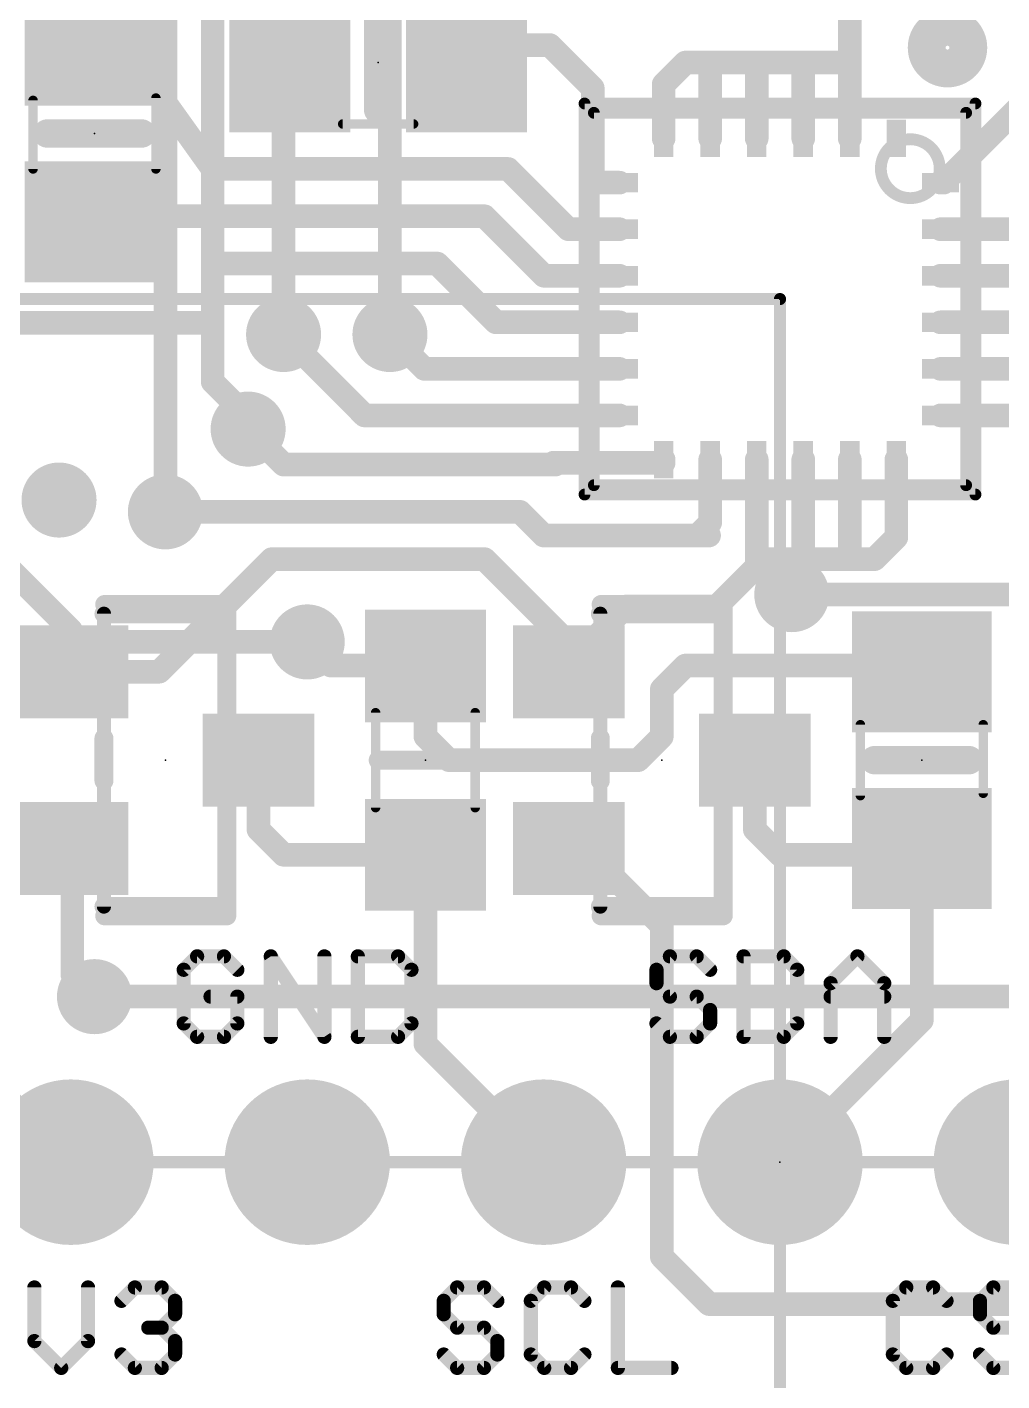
# Model space of a CAD drawing. Extents: x -10.2 to 45.7, y -9.3 to 34.1.
# Drawn here: x 8.42 to 18.89, y 0.19 to 14.73 of the extents above; entities that cross this region are included whole.
import ezdxf

# ---------------------------------------------------------------- set-up
doc = ezdxf.new("R2010")
doc.units = 0
for name, color, linetype in [('1', 12, 'CONTINUOUS'), ('16', 132, 'CONTINUOUS'), ('17', 110, 'CONTINUOUS'), ('18', 110, 'CONTINUOUS'), ('21', 40, 'CONTINUOUS'), ('23', 53, 'CONTINUOUS'), ('47', 253, 'CONTINUOUS'), ('51', 253, 'CONTINUOUS')]:
    doc.layers.add(name, color=color, linetype=linetype)

# ---------------------------------------------------------------- blocks, each defined once
blk = doc.blocks.new('RECT')
blk.add_solid([(-0.5, -0.5), (0.5, -0.5), (-0.5, 0.5), (0.5, 0.5)])
blk = doc.blocks.new('ROUNDP')
at = {"const_width": 0.5}
blk.add_lwpolyline([(0, -0.25, 1), (0, 0.25, 1), (0, -0.25)], format="xyb", dxfattribs=at)
blk = doc.blocks.new('ROUNDV')
at = {"const_width": 0.5}
blk.add_lwpolyline([(0, -0.25, 1), (0, 0.25, 1), (0, -0.25)], format="xyb", dxfattribs=at)

msp = doc.modelspace()

# ---------------------------------------------------------------- linework, layer by layer
at = {"layer": '1', "const_width": 0.254}
for points in [[(17.26, 14.351), (17.26, 16.498)], [(9.586, 14.097), (9.144, 14.539)], [(13.33, 14.539), (13.142, 14.351)], [(13.142, 14.351), (13.142, 14.534)], [(14.036, 14.539), (13.33, 14.539)], [(14.498, 14.077), (14.036, 14.539)], [(18.268, 13.061), (19.665, 14.458)], [(15.26, 14.117), (15.494, 14.351)], [(15.494, 14.351), (15.748, 14.351)], [(15.748, 14.351), (16.256, 14.351)], [(15.76, 14.339), (15.748, 14.351)], [(15.76, 13.536), (15.76, 14.339)], [(16.256, 14.351), (16.764, 14.351)], [(16.26, 14.347), (16.256, 14.351)], [(16.26, 13.536), (16.26, 14.347)], [(16.76, 14.347), (16.764, 14.351)], [(16.76, 13.536), (16.76, 14.347)], [(16.764, 14.351), (17.26, 14.351)], [(17.26, 13.536), (17.26, 14.351)], [(9.779, 14.097), (9.586, 14.097)], [(10.414, 13.208), (9.779, 14.097)], [(14.498, 13.061), (14.498, 14.077)], [(15.26, 13.536), (15.26, 14.117)], [(13.589, 13.208), (10.414, 13.208)], [(14.236, 12.561), (13.589, 13.208)], [(9.525, 12.827), (9.271, 13.081)], [(14.785, 13.061), (14.498, 13.061)], [(18.235, 13.061), (18.268, 13.061)], [(9.337, 12.639), (9.525, 12.827)], [(9.652, 12.7), (9.525, 12.827)], [(13.335, 12.7), (9.652, 12.7)], [(13.974, 12.061), (13.335, 12.7)], [(9.144, 12.639), (9.337, 12.639)], [(14.785, 12.561), (14.236, 12.561)], [(18.235, 12.561), (19.038, 12.561)], [(12.827, 12.192), (10.414, 12.192)], [(10.414, 12.192), (10.414, 11.557)], [(13.458, 11.561), (12.827, 12.192)], [(14.785, 12.061), (13.974, 12.061)], [(18.235, 12.061), (19.808, 12.061)], [(10.414, 11.557), (7.874, 11.557)], [(14.785, 11.561), (13.458, 11.561)], [(18.235, 11.561), (21.459, 11.561)], [(12.045, 10.561), (11.176, 11.43)], [(12.688, 11.061), (12.319, 11.43)], [(14.785, 11.061), (12.688, 11.061)], [(18.235, 11.061), (22.848, 11.061)], [(14.785, 10.561), (12.045, 10.561)], [(18.235, 10.561), (19.284, 10.561)], [(11.176, 10.033), (10.795, 10.414)], [(15.26, 10.053), (14.077, 10.053)], [(14.077, 10.053), (14.097, 10.033)], [(15.26, 10.086), (15.26, 10.053)], [(15.76, 10.086), (15.76, 9.41)], [(16.26, 10.086), (16.26, 8.939)], [(16.76, 10.086), (16.76, 8.636)], [(17.26, 10.086), (17.26, 9.029)], [(17.76, 10.086), (17.76, 9.251)], [(8.89, 8.255), (7.1421, 10.0029)], [(14.097, 10.033), (11.176, 10.033)], [(13.716, 9.525), (9.906, 9.525)], [(13.97, 9.271), (13.716, 9.525)], [(15.76, 9.41), (15.621, 9.271)], [(15.621, 9.271), (13.97, 9.271)], [(15.748, 9.271), (15.621, 9.271)], [(17.76, 9.251), (17.526, 9.017)], [(9.84, 7.808), (11.049, 9.017)], [(11.049, 9.017), (13.335, 9.017)], [(13.335, 9.017), (14.24, 8.112)], [(16.26, 8.939), (15.83, 8.509)], [(16.26, 8.939), (16.338, 9.017)], [(16.26, 8.939), (16.563, 8.636)], [(16.338, 9.017), (17.272, 9.017)], [(17.26, 9.029), (17.272, 9.017)], [(17.526, 9.017), (17.272, 9.017)], [(16.563, 8.636), (16.637, 8.636)], [(16.76, 8.636), (16.637, 8.636)], [(14.859, 8.509), (14.24, 7.89)], [(15.83, 8.509), (14.859, 8.509)], [(8.89, 8.255), (8.89, 7.824)], [(11.684, 7.874), (11.43, 8.128)], [(14.24, 8.112), (14.24, 7.808)], [(12.7, 7.874), (11.684, 7.874)], [(12.7, 7.874), (12.7, 7.112)], [(14.24, 7.89), (14.24, 7.808)], [(14.306, 7.874), (14.24, 7.808)], [(15.24, 7.62), (15.494, 7.874)], [(15.494, 7.874), (17.968, 7.874)], [(17.968, 7.874), (18.034, 7.808)], [(8.316, 7.808), (7.874, 7.366)], [(8.906, 7.808), (8.316, 7.808)], [(8.89, 7.824), (8.906, 7.808)], [(8.906, 7.808), (9.84, 7.808)], [(14.224, 7.824), (14.24, 7.808)], [(15.24, 7.112), (15.24, 7.62)], [(12.7, 7.112), (12.954, 6.858)], [(14.986, 6.858), (15.24, 7.112)], [(10.906, 6.858), (10.906, 6.112)], [(12.954, 6.858), (14.986, 6.858)], [(16.24, 6.858), (16.24, 6.112)], [(10.906, 6.112), (11.176, 5.842)], [(16.24, 6.112), (16.51, 5.842)], [(8.906, 5.908), (8.906, 4.556)], [(11.176, 5.842), (12.7, 5.842)], [(12.7, 5.842), (12.7, 3.81)], [(14.24, 5.908), (14.412, 5.908)], [(14.412, 5.908), (15.24, 5.08)], [(16.51, 5.842), (17.968, 5.842)], [(17.968, 5.842), (18.034, 5.908)], [(18.034, 5.908), (18.034, 4.064)], [(15.24, 5.08), (15.24, 1.524)], [(8.906, 4.556), (9.144, 4.318)], [(18.034, 4.064), (16.51, 2.54)], [(12.7, 3.81), (13.97, 2.54)], [(7.874, 3.556), (8.89, 2.54)], [(15.24, 1.524), (15.748, 1.016)], [(15.748, 1.016), (24.892, 1.016)]]:
    msp.add_lwpolyline(points, dxfattribs=at)
at = {"layer": '1', "const_width": 0.127}
for points in [[(9.1889, 14.5839, 1), (9.0991, 14.4941)], [(13.2055, 14.534, 1), (13.0785, 14.534)], [(13.33, 14.6025, 1), (13.33, 14.4755)], [(13.3749, 14.4941, 1), (13.2851, 14.5839)], [(14.0809, 14.5839, 1), (13.9911, 14.4941)], [(14.036, 14.4755, 1), (14.036, 14.6025)], [(13.0971, 14.3959, 1), (13.1869, 14.3061)], [(13.0785, 14.351, 1), (13.2055, 14.351)], [(15.494, 14.4145, 1), (15.494, 14.2875)], [(15.5389, 14.3061, 1), (15.4491, 14.3959)], [(15.748, 14.4145, 1), (15.748, 14.2875)], [(15.7929, 14.3959, 1), (15.7031, 14.3061)], [(15.8235, 14.339, 1), (15.6965, 14.339)], [(15.7151, 14.2941, 1), (15.8049, 14.3839)], [(15.748, 14.2875, 1), (15.748, 14.4145)], [(16.256, 14.4145, 1), (16.256, 14.2875)], [(16.3009, 14.3959, 1), (16.2111, 14.3061)], [(16.3235, 14.347, 1), (16.1965, 14.347)], [(16.2151, 14.3021, 1), (16.3049, 14.3919)], [(16.256, 14.2875, 1), (16.256, 14.4145)], [(16.8235, 14.347, 1), (16.6965, 14.347)], [(16.7151, 14.3919, 1), (16.8049, 14.3021)], [(16.764, 14.4145, 1), (16.764, 14.2875)], [(16.8089, 14.3061, 1), (16.7191, 14.3959)], [(16.764, 14.2875, 1), (16.764, 14.4145)], [(17.3235, 14.351, 1), (17.1965, 14.351)], [(17.1965, 14.351, 1), (17.3235, 14.351)], [(17.26, 14.2875, 1), (17.26, 14.4145)], [(9.586, 14.1605, 1), (9.586, 14.0335)], [(9.5411, 14.0521, 1), (9.6309, 14.1419)], [(9.8307, 14.1339, 1), (9.7273, 14.0601)], [(9.779, 14.0335, 1), (9.779, 14.1605)], [(14.5615, 14.077, 1), (14.4345, 14.077)], [(14.4531, 14.0321, 1), (14.5429, 14.1219)], [(15.3235, 14.117, 1), (15.1965, 14.117)], [(15.2151, 14.1619, 1), (15.3049, 14.0721)], [(15.1965, 13.536, 1), (15.3235, 13.536)], [(15.6965, 13.536, 1), (15.8235, 13.536)], [(16.1965, 13.536, 1), (16.3235, 13.536)], [(16.6965, 13.536, 1), (16.8235, 13.536)], [(17.1965, 13.536, 1), (17.3235, 13.536)], [(10.414, 13.2715, 1), (10.414, 13.1445)], [(10.3623, 13.1711, 1), (10.4657, 13.2449)], [(13.6339, 13.2529, 1), (13.5441, 13.1631)], [(13.589, 13.1445, 1), (13.589, 13.2715)], [(9.3159, 13.1259, 1), (9.2261, 13.0361)], [(14.498, 13.1245, 1), (14.498, 12.9975)], [(14.4345, 13.061, 1), (14.5615, 13.061)], [(14.785, 12.9975, 1), (14.785, 13.1245)], [(18.235, 13.1245, 1), (18.235, 12.9975)], [(18.2231, 13.1059, 1), (18.3129, 13.0161)], [(18.268, 12.9975, 1), (18.268, 13.1245)], [(9.5699, 12.8719, 1), (9.4801, 12.7821)], [(9.5699, 12.7821, 1), (9.4801, 12.8719)], [(9.4801, 12.7821, 1), (9.5699, 12.8719)], [(9.652, 12.7635, 1), (9.652, 12.6365)], [(9.6071, 12.6551, 1), (9.6969, 12.7449)], [(13.3799, 12.7449, 1), (13.2901, 12.6551)], [(13.335, 12.6365, 1), (13.335, 12.7635)], [(9.144, 12.7025, 1), (9.144, 12.5755)], [(9.2921, 12.6839, 1), (9.3819, 12.5941)], [(9.337, 12.5755, 1), (9.337, 12.7025)], [(14.236, 12.6245, 1), (14.236, 12.4975)], [(14.1911, 12.5161, 1), (14.2809, 12.6059)], [(14.785, 12.4975, 1), (14.785, 12.6245)], [(18.235, 12.6245, 1), (18.235, 12.4975)], [(10.414, 12.2555, 1), (10.414, 12.1285)], [(10.4775, 12.192, 1), (10.3505, 12.192)], [(12.8719, 12.2369, 1), (12.7821, 12.1471)], [(12.827, 12.1285, 1), (12.827, 12.2555)], [(13.974, 12.1245, 1), (13.974, 11.9975)], [(13.9291, 12.0161, 1), (14.0189, 12.1059)], [(14.785, 11.9975, 1), (14.785, 12.1245)], [(18.235, 12.1245, 1), (18.235, 11.9975)], [(10.414, 11.4935, 1), (10.414, 11.6205)], [(13.458, 11.6245, 1), (13.458, 11.4975)], [(13.4131, 11.5161, 1), (13.5029, 11.6059)], [(14.785, 11.4975, 1), (14.785, 11.6245)], [(18.235, 11.6245, 1), (18.235, 11.4975)], [(10.3505, 11.557, 1), (10.4775, 11.557)], [(11.2209, 11.4749, 1), (11.1311, 11.3851)], [(12.3639, 11.4749, 1), (12.2741, 11.3851)], [(12.688, 11.1245, 1), (12.688, 10.9975)], [(12.6431, 11.0161, 1), (12.7329, 11.1059)], [(14.785, 10.9975, 1), (14.785, 11.1245)], [(18.235, 11.1245, 1), (18.235, 10.9975)], [(12.045, 10.6245, 1), (12.045, 10.4975)], [(12.0001, 10.5161, 1), (12.0899, 10.6059)], [(14.785, 10.4975, 1), (14.785, 10.6245)], [(18.235, 10.6245, 1), (18.235, 10.4975)], [(10.8399, 10.4589, 1), (10.7501, 10.3691)], [(14.077, 10.1165, 1), (14.077, 9.9895)], [(14.1219, 10.0979, 1), (14.0321, 10.0081)], [(15.3235, 10.086, 1), (15.1965, 10.086)], [(15.26, 9.9895, 1), (15.26, 10.1165)], [(15.8235, 10.086, 1), (15.6965, 10.086)], [(16.3235, 10.086, 1), (16.1965, 10.086)], [(16.8235, 10.086, 1), (16.6965, 10.086)], [(17.3235, 10.086, 1), (17.1965, 10.086)], [(17.8235, 10.086, 1), (17.6965, 10.086)], [(11.176, 10.0965, 1), (11.176, 9.9695)], [(11.1311, 9.9881, 1), (11.2209, 10.0779)], [(14.0521, 9.9881, 1), (14.1419, 10.0779)], [(14.097, 9.9695, 1), (14.097, 10.0965)], [(15.1965, 10.053, 1), (15.3235, 10.053)], [(9.906, 9.5885, 1), (9.906, 9.4615)], [(13.7609, 9.5699, 1), (13.6711, 9.4801)], [(13.716, 9.4615, 1), (13.716, 9.5885)], [(15.6965, 9.41, 1), (15.8235, 9.41)], [(15.8049, 9.3651, 1), (15.7151, 9.4549)], [(13.97, 9.3345, 1), (13.97, 9.2075)], [(13.9251, 9.2261, 1), (14.0149, 9.3159)], [(15.621, 9.3345, 1), (15.621, 9.2075)], [(15.5761, 9.3159, 1), (15.6659, 9.2261)], [(15.621, 9.2075, 1), (15.621, 9.3345)], [(15.748, 9.2075, 1), (15.748, 9.3345)], [(17.6965, 9.251, 1), (17.8235, 9.251)], [(17.8049, 9.2061, 1), (17.7151, 9.2959)], [(11.049, 9.0805, 1), (11.049, 8.9535)], [(11.0939, 8.9721, 1), (11.0041, 9.0619)], [(13.3799, 9.0619, 1), (13.2901, 8.9721)], [(13.335, 8.9535, 1), (13.335, 9.0805)], [(16.3049, 8.9839, 1), (16.2151, 8.8941)], [(16.2151, 8.9839, 1), (16.3049, 8.8941)], [(16.3049, 8.8941, 1), (16.2151, 8.9839)], [(16.338, 9.0805, 1), (16.338, 8.9535)], [(16.3829, 8.9721, 1), (16.2931, 9.0619)], [(17.3049, 9.0739, 1), (17.2151, 8.9841)], [(17.1965, 9.029, 1), (17.3235, 9.029)], [(17.272, 9.0805, 1), (17.272, 8.9535)], [(17.2271, 8.9721, 1), (17.3169, 9.0619)], [(17.272, 8.9535, 1), (17.272, 9.0805)], [(17.4811, 9.0619, 1), (17.5709, 8.9721)], [(17.526, 8.9535, 1), (17.526, 9.0805)], [(16.1965, 8.939, 1), (16.3235, 8.939)], [(16.563, 8.6995, 1), (16.563, 8.5725)], [(16.5181, 8.5911, 1), (16.6079, 8.6809)], [(16.637, 8.6995, 1), (16.637, 8.5725)], [(16.637, 8.5725, 1), (16.637, 8.6995)], [(16.76, 8.5725, 1), (16.76, 8.6995)], [(14.859, 8.5725, 1), (14.859, 8.4455)], [(14.9039, 8.4641, 1), (14.8141, 8.5539)], [(15.7851, 8.5539, 1), (15.8749, 8.4641)], [(15.83, 8.4455, 1), (15.83, 8.5725)], [(16.6965, 8.636, 1), (16.8235, 8.636)], [(8.9535, 8.255, 1), (8.8265, 8.255)], [(8.8451, 8.2101, 1), (8.9349, 8.2999)], [(11.4749, 8.1729, 1), (11.3851, 8.0831)], [(14.3035, 8.112, 1), (14.1765, 8.112)], [(14.1951, 8.0671, 1), (14.2849, 8.1569)], [(11.684, 7.9375, 1), (11.684, 7.8105)], [(12.7635, 7.874, 1), (12.6365, 7.874)], [(12.7, 7.8105, 1), (12.7, 7.9375)], [(14.3035, 7.89, 1), (14.1765, 7.89)], [(14.1951, 7.9349, 1), (14.2849, 7.8451)], [(14.3509, 7.8291, 1), (14.2611, 7.9189)], [(15.494, 7.9375, 1), (15.494, 7.8105)], [(15.5389, 7.8291, 1), (15.4491, 7.9189)], [(18.0129, 7.9189, 1), (17.9231, 7.8291)], [(17.968, 7.8105, 1), (17.968, 7.9375)], [(8.3609, 7.7631, 1), (8.2711, 7.8529)], [(8.9349, 7.8689, 1), (8.8451, 7.7791)], [(8.8265, 7.824, 1), (8.9535, 7.824)], [(8.906, 7.8715, 1), (8.906, 7.7445)], [(8.8611, 7.7631, 1), (8.9509, 7.8529)], [(8.906, 7.7445, 1), (8.906, 7.8715)], [(9.7951, 7.8529, 1), (9.8849, 7.7631)], [(9.84, 7.7445, 1), (9.84, 7.8715)], [(11.6391, 7.8291, 1), (11.7289, 7.9189)], [(14.2689, 7.8689, 1), (14.1791, 7.7791)], [(14.1951, 7.8529, 1), (14.2849, 7.7631)], [(14.1765, 7.808, 1), (14.3035, 7.808)], [(14.1765, 7.808, 1), (14.3035, 7.808)], [(14.1951, 7.7631, 1), (14.2849, 7.8529)], [(17.9891, 7.7631, 1), (18.0789, 7.8529)], [(15.3035, 7.62, 1), (15.1765, 7.62)], [(15.1951, 7.6649, 1), (15.2849, 7.5751)], [(12.7449, 7.1569, 1), (12.6551, 7.0671)], [(12.6365, 7.112, 1), (12.7635, 7.112)], [(15.1765, 7.112, 1), (15.3035, 7.112)], [(15.2849, 7.0671, 1), (15.1951, 7.1569)], [(10.9695, 6.858, 1), (10.8425, 6.858)], [(12.954, 6.9215, 1), (12.954, 6.7945)], [(14.986, 6.7945, 1), (14.986, 6.9215)], [(16.3035, 6.858, 1), (16.1765, 6.858)], [(12.9091, 6.8131, 1), (12.9989, 6.9029)], [(14.9411, 6.9029, 1), (15.0309, 6.8131)], [(10.9509, 6.1569, 1), (10.8611, 6.0671)], [(10.8425, 6.112, 1), (10.9695, 6.112)], [(16.2849, 6.1569, 1), (16.1951, 6.0671)], [(16.1765, 6.112, 1), (16.3035, 6.112)], [(8.9695, 5.908, 1), (8.8425, 5.908)], [(11.176, 5.9055, 1), (11.176, 5.7785)], [(12.7635, 5.842, 1), (12.6365, 5.842)], [(12.7, 5.7785, 1), (12.7, 5.9055)], [(14.24, 5.9715, 1), (14.24, 5.8445)], [(14.4569, 5.9529, 1), (14.3671, 5.8631)], [(14.412, 5.8445, 1), (14.412, 5.9715)], [(16.51, 5.9055, 1), (16.51, 5.7785)], [(17.968, 5.7785, 1), (17.968, 5.9055)], [(18.0975, 5.908, 1), (17.9705, 5.908)], [(18.0789, 5.8631, 1), (17.9891, 5.9529)], [(11.1311, 5.7971, 1), (11.2209, 5.8869)], [(16.4651, 5.7971, 1), (16.5549, 5.8869)], [(17.9231, 5.8869, 1), (18.0129, 5.7971)], [(15.3035, 5.08, 1), (15.1765, 5.08)], [(15.1951, 5.0351, 1), (15.2849, 5.1249)], [(8.9509, 4.6009, 1), (8.8611, 4.5111)], [(8.8425, 4.556, 1), (8.9695, 4.556)], [(9.0991, 4.2731, 1), (9.1889, 4.3629)], [(17.9705, 4.064, 1), (18.0975, 4.064)], [(18.0789, 4.0191, 1), (17.9891, 4.1089)], [(12.7449, 3.8549, 1), (12.6551, 3.7651)], [(12.6365, 3.81, 1), (12.7635, 3.81)], [(8.8451, 2.4951, 1), (8.9349, 2.5849)], [(13.9251, 2.4951, 1), (14.0149, 2.5849)], [(16.4651, 2.5849, 1), (16.5549, 2.4951)], [(15.2849, 1.5689, 1), (15.1951, 1.4791)], [(15.1765, 1.524, 1), (15.3035, 1.524)], [(15.748, 1.0795, 1), (15.748, 0.9525)], [(15.7031, 0.9711, 1), (15.7929, 1.0609)]]:
    msp.add_lwpolyline(points, format="xyb", dxfattribs=at)
at = {"layer": '16', "const_width": 0.254}
for points in [[(9.906, 9.525), (9.906, 16.002)], [(10.414, 10.922), (10.414, 15.494)], [(11.176, 11.43), (11.176, 15.494)], [(12.319, 15.367), (12.319, 11.43)], [(10.922, 10.414), (10.414, 10.922)], [(10.795, 10.414), (10.922, 10.414)], [(20.066, 8.636), (16.637, 8.636)], [(11.43, 8.128), (4.572, 8.128)], [(9.144, 4.318), (19.05, 4.318)]]:
    msp.add_lwpolyline(points, dxfattribs=at)
at = {"layer": '16', "const_width": 0.127}
for points in [[(11.1125, 11.43, 1), (11.2395, 11.43)], [(12.2555, 11.43, 1), (12.3825, 11.43)], [(10.4589, 10.9669, 1), (10.3691, 10.8771)], [(10.3505, 10.922, 1), (10.4775, 10.922)], [(10.795, 10.4775, 1), (10.795, 10.3505)], [(10.8771, 10.3691, 1), (10.9669, 10.4589)], [(10.922, 10.3505, 1), (10.922, 10.4775)], [(9.8425, 9.525, 1), (9.9695, 9.525)], [(16.637, 8.6995, 1), (16.637, 8.5725)], [(11.43, 8.0645, 1), (11.43, 8.1915)], [(9.144, 4.3815, 1), (9.144, 4.2545)]]:
    msp.add_lwpolyline(points, format="xyb", dxfattribs=at)
at = {"layer": '21'}
for points, const_width in [([(12.192, 13.843), (12.192, 14.859)], 0.3048), ([(14.41, 9.711), (14.41, 13.911)], 0.127), ([(14.41, 13.911), (18.61, 13.911)], 0.127), ([(18.61, 13.911), (18.61, 9.711)], 0.127), ([(9.652, 13.589), (8.636, 13.589)], 0.3048), ([(18.61, 9.711), (14.41, 9.711)], 0.127), ([(9.2536, 8.5304), (10.5664, 8.5304)], 0.2032), ([(10.5664, 8.5304), (10.5664, 7.5716)], 0.2032), ([(14.5876, 8.5304), (15.9004, 8.5304)], 0.2032), ([(15.9004, 8.5304), (15.9004, 7.5716)], 0.2032), ([(9.2456, 6.6356), (9.2456, 7.0944)], 0.2032), ([(14.5796, 6.6356), (14.5796, 7.0944)], 0.2032), ([(17.526, 6.858), (18.542, 6.858)], 0.3048), ([(12.192, 6.858), (13.208, 6.858)], 0.2032), ([(10.5664, 6.1444), (10.5664, 5.1856)], 0.2032), ([(15.9004, 6.1444), (15.9004, 5.1856)], 0.2032), ([(10.5664, 5.1856), (9.2536, 5.1856)], 0.2032), ([(15.9004, 5.1856), (14.5876, 5.1856)], 0.2032), ([(10.247, 4.7505), (10.1029, 4.6065)], 0.1524), ([(10.5351, 4.7505), (10.247, 4.7505)], 0.1524), ([(10.6791, 4.6065), (10.5351, 4.7505)], 0.1524), ([(11.0384, 3.8862), (11.0384, 4.7505)], 0.1524), ([(11.0384, 4.7505), (11.6147, 3.8862)], 0.1524), ([(11.6147, 3.8862), (11.6147, 4.7505)], 0.1524), ([(11.974, 4.7505), (11.974, 3.8862)], 0.1524), ([(12.4061, 4.7505), (11.974, 4.7505)], 0.1524), ([(12.5502, 4.6065), (12.4061, 4.7505)], 0.1524), ([(15.327, 4.7505), (15.1829, 4.6065)], 0.1524), ([(15.6151, 4.7505), (15.327, 4.7505)], 0.1524), ([(15.7591, 4.6065), (15.6151, 4.7505)], 0.1524), ([(16.1184, 4.7505), (16.1184, 3.8862)], 0.1524), ([(16.5506, 4.7505), (16.1184, 4.7505)], 0.1524), ([(16.6947, 4.6065), (16.5506, 4.7505)], 0.1524), ([(17.054, 4.4624), (17.3421, 4.7505)], 0.1524), ([(17.3421, 4.7505), (17.6302, 4.4624)], 0.1524), ([(10.1029, 4.6065), (10.1029, 4.0303)], 0.1524), ([(12.5502, 4.0303), (12.5502, 4.6065)], 0.1524), ([(15.1829, 4.6065), (15.1829, 4.4624)], 0.1524), ([(16.6947, 4.0303), (16.6947, 4.6065)], 0.1524), ([(15.1829, 4.4624), (15.327, 4.3184)], 0.1524), ([(17.054, 3.8862), (17.054, 4.4624)], 0.1524), ([(17.6302, 4.4624), (17.6302, 3.8862)], 0.1524), ([(10.6791, 4.3184), (10.391, 4.3184)], 0.1524), ([(10.6791, 4.0303), (10.6791, 4.3184)], 0.1524), ([(15.327, 4.3184), (15.6151, 4.3184)], 0.1524), ([(15.6151, 4.3184), (15.7591, 4.1743)], 0.1524), ([(17.054, 4.3184), (17.6302, 4.3184)], 0.1524), ([(15.7591, 4.1743), (15.7591, 4.0303)], 0.1524), ([(10.1029, 4.0303), (10.247, 3.8862)], 0.1524), ([(10.5351, 3.8862), (10.6791, 4.0303)], 0.1524), ([(12.4061, 3.8862), (12.5502, 4.0303)], 0.1524), ([(15.327, 3.8862), (15.1829, 4.0303)], 0.1524), ([(15.7591, 4.0303), (15.6151, 3.8862)], 0.1524), ([(16.5506, 3.8862), (16.6947, 4.0303)], 0.1524), ([(10.247, 3.8862), (10.5351, 3.8862)], 0.1524), ([(11.974, 3.8862), (12.4061, 3.8862)], 0.1524), ([(15.6151, 3.8862), (15.327, 3.8862)], 0.1524), ([(16.1184, 3.8862), (16.5506, 3.8862)], 0.1524), ([(8.4984, 1.1945), (8.4984, 0.6183)], 0.1524), ([(9.0747, 0.6183), (9.0747, 1.1945)], 0.1524), ([(9.434, 1.0505), (9.578, 1.1945)], 0.1524), ([(9.578, 1.1945), (9.8661, 1.1945)], 0.1524), ([(9.8661, 1.1945), (10.0102, 1.0505)], 0.1524), ([(13.041, 1.1945), (12.8969, 1.0505)], 0.1524), ([(13.3291, 1.1945), (13.041, 1.1945)], 0.1524), ([(13.4731, 1.0505), (13.3291, 1.1945)], 0.1524), ([(13.9765, 1.1945), (13.8324, 1.0505)], 0.1524), ([(14.2646, 1.1945), (13.9765, 1.1945)], 0.1524), ([(14.4087, 1.0505), (14.2646, 1.1945)], 0.1524), ([(14.768, 1.1945), (14.768, 0.3302)], 0.1524), ([(17.867, 1.1945), (17.7229, 1.0505)], 0.1524), ([(18.1551, 1.1945), (17.867, 1.1945)], 0.1524), ([(18.2991, 1.0505), (18.1551, 1.1945)], 0.1524), ([(18.8025, 1.1945), (18.6584, 1.0505)], 0.1524), ([(19.0906, 1.1945), (18.8025, 1.1945)], 0.1524), ([(10.0102, 1.0505), (10.0102, 0.9064)], 0.1524), ([(12.8969, 1.0505), (12.8969, 0.9064)], 0.1524), ([(13.8324, 1.0505), (13.8324, 0.4743)], 0.1524), ([(17.7229, 1.0505), (17.7229, 0.4743)], 0.1524), ([(18.6584, 1.0505), (18.6584, 0.9064)], 0.1524), ([(10.0102, 0.9064), (9.8661, 0.7624)], 0.1524), ([(12.8969, 0.9064), (13.041, 0.7624)], 0.1524), ([(18.6584, 0.9064), (18.8025, 0.7624)], 0.1524), ([(9.8661, 0.7624), (9.7221, 0.7624)], 0.1524), ([(9.8661, 0.7624), (10.0102, 0.6183)], 0.1524), ([(13.041, 0.7624), (13.3291, 0.7624)], 0.1524), ([(13.3291, 0.7624), (13.4731, 0.6183)], 0.1524), ([(18.8025, 0.7624), (19.0906, 0.7624)], 0.1524), ([(8.4984, 0.6183), (8.7866, 0.3302)], 0.1524), ([(8.7866, 0.3302), (9.0747, 0.6183)], 0.1524), ([(10.0102, 0.6183), (10.0102, 0.4743)], 0.1524), ([(13.4731, 0.6183), (13.4731, 0.4743)], 0.1524), ([(9.578, 0.3302), (9.434, 0.4743)], 0.1524), ([(10.0102, 0.4743), (9.8661, 0.3302)], 0.1524), ([(13.041, 0.3302), (12.8969, 0.4743)], 0.1524), ([(13.4731, 0.4743), (13.3291, 0.3302)], 0.1524), ([(13.8324, 0.4743), (13.9765, 0.3302)], 0.1524), ([(14.2646, 0.3302), (14.4087, 0.4743)], 0.1524), ([(17.7229, 0.4743), (17.867, 0.3302)], 0.1524), ([(18.1551, 0.3302), (18.2991, 0.4743)], 0.1524), ([(18.8025, 0.3302), (18.6584, 0.4743)], 0.1524), ([(9.8661, 0.3302), (9.578, 0.3302)], 0.1524), ([(13.3291, 0.3302), (13.041, 0.3302)], 0.1524), ([(13.9765, 0.3302), (14.2646, 0.3302)], 0.1524), ([(14.768, 0.3302), (15.3442, 0.3302)], 0.1524), ([(17.867, 0.3302), (18.1551, 0.3302)], 0.1524), ([(19.0906, 0.3302), (18.8025, 0.3302)], 0.1524)]:
    msp.add_lwpolyline(points, dxfattribs=dict(at, const_width=const_width))
for points, const_width in [([(18.31, 14.2874, 1), (18.31, 14.7346, 1), (18.31, 14.2874)], 0.4064), ([(14.4418, 13.911, 1), (14.3782, 13.911)], 0.0635), ([(14.41, 13.9428, 1), (14.41, 13.8793)], 0.0635), ([(18.6417, 13.911, 1), (18.5783, 13.911)], 0.0635), ([(18.61, 13.8793, 1), (18.61, 13.9428)], 0.0635), ([(12.1158, 13.843, 1), (12.2682, 13.843)], 0.1524), ([(8.636, 13.6652, 1), (8.636, 13.5128)], 0.1524), ([(9.652, 13.5128, 1), (9.652, 13.6652)], 0.1524), ([(14.41, 9.7428, 1), (14.41, 9.6792)], 0.0635), ([(18.61, 9.6792, 1), (18.61, 9.7428)], 0.0635), ([(14.3782, 9.711, 1), (14.4418, 9.711)], 0.0635), ([(18.5783, 9.711, 1), (18.6417, 9.711)], 0.0635), ([(9.2536, 8.5812, 1), (9.2536, 8.4796)], 0.1016), ([(10.6172, 8.5304, 1), (10.5156, 8.5304)], 0.1016), ([(10.5664, 8.4796, 1), (10.5664, 8.5812)], 0.1016), ([(14.5876, 8.5812, 1), (14.5876, 8.4796)], 0.1016), ([(15.9512, 8.5304, 1), (15.8496, 8.5304)], 0.1016), ([(15.9004, 8.4796, 1), (15.9004, 8.5812)], 0.1016), ([(10.5156, 7.5716, 1), (10.6172, 7.5716)], 0.1016), ([(15.8496, 7.5716, 1), (15.9512, 7.5716)], 0.1016), ([(9.2964, 7.0944, 1), (9.1948, 7.0944)], 0.1016), ([(14.6304, 7.0944, 1), (14.5288, 7.0944)], 0.1016), ([(17.526, 6.9342, 1), (17.526, 6.7818)], 0.1524), ([(18.542, 6.7818, 1), (18.542, 6.9342)], 0.1524), ([(12.192, 6.9088, 1), (12.192, 6.8072)], 0.1016), ([(13.208, 6.8072, 1), (13.208, 6.9088)], 0.1016), ([(9.1948, 6.6356, 1), (9.2964, 6.6356)], 0.1016), ([(14.5288, 6.6356, 1), (14.6304, 6.6356)], 0.1016), ([(10.6172, 6.1444, 1), (10.5156, 6.1444)], 0.1016), ([(15.9512, 6.1444, 1), (15.8496, 6.1444)], 0.1016), ([(9.2536, 5.2364, 1), (9.2536, 5.1348)], 0.1016), ([(10.5156, 5.1856, 1), (10.6172, 5.1856)], 0.1016), ([(10.5664, 5.1348, 1), (10.5664, 5.2364)], 0.1016), ([(14.5876, 5.2364, 1), (14.5876, 5.1348)], 0.1016), ([(15.8496, 5.1856, 1), (15.9512, 5.1856)], 0.1016), ([(15.9004, 5.1348, 1), (15.9004, 5.2364)], 0.1016), ([(10.247, 4.7886, 1), (10.247, 4.7124)], 0.0762), ([(10.2739, 4.7236, 1), (10.22, 4.7775)], 0.0762), ([(10.562, 4.7775, 1), (10.5081, 4.7236)], 0.0762), ([(10.5351, 4.7124, 1), (10.5351, 4.7886)], 0.0762), ([(11.0701, 4.7717, 1), (11.0067, 4.7294)], 0.0762), ([(11.0765, 4.7505, 1), (11.0003, 4.7505)], 0.0762), ([(11.6528, 4.7505, 1), (11.5766, 4.7505)], 0.0762), ([(12.0121, 4.7505, 1), (11.9359, 4.7505)], 0.0762), ([(11.974, 4.7886, 1), (11.974, 4.7124)], 0.0762), ([(12.4331, 4.7775, 1), (12.3792, 4.7236)], 0.0762), ([(12.4061, 4.7124, 1), (12.4061, 4.7886)], 0.0762), ([(15.327, 4.7886, 1), (15.327, 4.7124)], 0.0762), ([(15.3539, 4.7236, 1), (15.3, 4.7775)], 0.0762), ([(15.642, 4.7775, 1), (15.5881, 4.7236)], 0.0762), ([(15.6151, 4.7124, 1), (15.6151, 4.7886)], 0.0762), ([(16.1565, 4.7505, 1), (16.0803, 4.7505)], 0.0762), ([(16.1184, 4.7886, 1), (16.1184, 4.7124)], 0.0762), ([(16.5776, 4.7775, 1), (16.5237, 4.7236)], 0.0762), ([(16.5506, 4.7124, 1), (16.5506, 4.7886)], 0.0762), ([(17.369, 4.7775, 1), (17.3151, 4.7236)], 0.0762), ([(17.369, 4.7236, 1), (17.3151, 4.7775)], 0.0762), ([(10.141, 4.6065, 1), (10.0648, 4.6065)], 0.0762), ([(10.076, 4.6334, 1), (10.1299, 4.5795)], 0.0762), ([(10.6522, 4.5795, 1), (10.7061, 4.6334)], 0.0762), ([(12.5883, 4.6065, 1), (12.5121, 4.6065)], 0.0762), ([(12.5232, 4.5795, 1), (12.5771, 4.6334)], 0.0762), ([(15.221, 4.6065, 1), (15.1448, 4.6065)], 0.0762), ([(15.156, 4.6334, 1), (15.2099, 4.5795)], 0.0762), ([(15.7322, 4.5795, 1), (15.7861, 4.6334)], 0.0762), ([(16.7328, 4.6065, 1), (16.6566, 4.6065)], 0.0762), ([(16.6677, 4.5795, 1), (16.7216, 4.6334)], 0.0762), ([(15.2099, 4.4894, 1), (15.156, 4.4355)], 0.0762), ([(17.027, 4.4894, 1), (17.0809, 4.4355)], 0.0762), ([(17.0921, 4.4624, 1), (17.0159, 4.4624)], 0.0762), ([(17.6683, 4.4624, 1), (17.5921, 4.4624)], 0.0762), ([(17.6032, 4.4355, 1), (17.6571, 4.4894)], 0.0762), ([(10.391, 4.3565, 1), (10.391, 4.2803)], 0.0762), ([(10.7172, 4.3184, 1), (10.641, 4.3184)], 0.0762), ([(10.6791, 4.2803, 1), (10.6791, 4.3565)], 0.0762), ([(15.1448, 4.4624, 1), (15.221, 4.4624)], 0.0762), ([(15.327, 4.3565, 1), (15.327, 4.2803)], 0.0762), ([(15.3, 4.2914, 1), (15.3539, 4.3453)], 0.0762), ([(15.642, 4.3453, 1), (15.5881, 4.2914)], 0.0762), ([(15.6151, 4.2803, 1), (15.6151, 4.3565)], 0.0762), ([(17.054, 4.3565, 1), (17.054, 4.2803)], 0.0762), ([(17.6302, 4.2803, 1), (17.6302, 4.3565)], 0.0762), ([(15.7972, 4.1743, 1), (15.721, 4.1743)], 0.0762), ([(15.7322, 4.1474, 1), (15.7861, 4.2013)], 0.0762), ([(10.1299, 4.0572, 1), (10.076, 4.0033)], 0.0762), ([(10.7061, 4.0033, 1), (10.6522, 4.0572)], 0.0762), ([(12.5771, 4.0033, 1), (12.5232, 4.0572)], 0.0762), ([(15.2099, 4.0572, 1), (15.156, 4.0033)], 0.0762), ([(15.7861, 4.0033, 1), (15.7322, 4.0572)], 0.0762), ([(16.7216, 4.0033, 1), (16.6677, 4.0572)], 0.0762), ([(10.0648, 4.0303, 1), (10.141, 4.0303)], 0.0762), ([(10.247, 3.9243, 1), (10.247, 3.8481)], 0.0762), ([(10.22, 3.8593, 1), (10.2739, 3.9131)], 0.0762), ([(10.5081, 3.9131, 1), (10.562, 3.8593)], 0.0762), ([(10.5351, 3.8481, 1), (10.5351, 3.9243)], 0.0762), ([(10.641, 4.0303, 1), (10.7172, 4.0303)], 0.0762), ([(11.583, 3.8651, 1), (11.6464, 3.9073)], 0.0762), ([(11.974, 3.9243, 1), (11.974, 3.8481)], 0.0762), ([(12.3792, 3.9131, 1), (12.4331, 3.8593)], 0.0762), ([(12.4061, 3.8481, 1), (12.4061, 3.9243)], 0.0762), ([(12.5121, 4.0303, 1), (12.5883, 4.0303)], 0.0762), ([(15.327, 3.9243, 1), (15.327, 3.8481)], 0.0762), ([(15.3, 3.8593, 1), (15.3539, 3.9131)], 0.0762), ([(15.5881, 3.9131, 1), (15.642, 3.8593)], 0.0762), ([(15.6151, 3.8481, 1), (15.6151, 3.9243)], 0.0762), ([(15.721, 4.0303, 1), (15.7972, 4.0303)], 0.0762), ([(16.1184, 3.9243, 1), (16.1184, 3.8481)], 0.0762), ([(16.5237, 3.9131, 1), (16.5776, 3.8593)], 0.0762), ([(16.5506, 3.8481, 1), (16.5506, 3.9243)], 0.0762), ([(16.6566, 4.0303, 1), (16.7328, 4.0303)], 0.0762), ([(11.0003, 3.8862, 1), (11.0765, 3.8862)], 0.0762), ([(11.5766, 3.8862, 1), (11.6528, 3.8862)], 0.0762), ([(11.9359, 3.8862, 1), (12.0121, 3.8862)], 0.0762), ([(16.0803, 3.8862, 1), (16.1565, 3.8862)], 0.0762), ([(17.0159, 3.8862, 1), (17.0921, 3.8862)], 0.0762), ([(17.5921, 3.8862, 1), (17.6683, 3.8862)], 0.0762), ([(8.5365, 1.1945, 1), (8.4603, 1.1945)], 0.0762), ([(9.1128, 1.1945, 1), (9.0366, 1.1945)], 0.0762), ([(9.578, 1.2326, 1), (9.578, 1.1564)], 0.0762), ([(9.605, 1.1676, 1), (9.5511, 1.2215)], 0.0762), ([(9.8931, 1.2215, 1), (9.8392, 1.1676)], 0.0762), ([(9.8661, 1.1564, 1), (9.8661, 1.2326)], 0.0762), ([(13.041, 1.2326, 1), (13.041, 1.1564)], 0.0762), ([(13.0679, 1.1676, 1), (13.014, 1.2215)], 0.0762), ([(13.356, 1.2215, 1), (13.3021, 1.1676)], 0.0762), ([(13.3291, 1.1564, 1), (13.3291, 1.2326)], 0.0762), ([(13.9765, 1.2326, 1), (13.9765, 1.1564)], 0.0762), ([(14.0034, 1.1676, 1), (13.9496, 1.2215)], 0.0762), ([(14.2916, 1.2215, 1), (14.2377, 1.1676)], 0.0762), ([(14.2646, 1.1564, 1), (14.2646, 1.2326)], 0.0762), ([(14.8061, 1.1945, 1), (14.7299, 1.1945)], 0.0762), ([(17.867, 1.2326, 1), (17.867, 1.1564)], 0.0762), ([(17.8939, 1.1676, 1), (17.84, 1.2215)], 0.0762), ([(18.182, 1.2215, 1), (18.1281, 1.1676)], 0.0762), ([(18.1551, 1.1564, 1), (18.1551, 1.2326)], 0.0762), ([(18.8025, 1.2326, 1), (18.8025, 1.1564)], 0.0762), ([(18.8294, 1.1676, 1), (18.7756, 1.2215)], 0.0762), ([(9.407, 1.0774, 1), (9.4609, 1.0235)], 0.0762), ([(10.0483, 1.0505, 1), (9.9721, 1.0505)], 0.0762), ([(9.9832, 1.0235, 1), (10.0371, 1.0774)], 0.0762), ([(12.935, 1.0505, 1), (12.8588, 1.0505)], 0.0762), ([(12.87, 1.0774, 1), (12.9239, 1.0235)], 0.0762), ([(13.4462, 1.0235, 1), (13.5001, 1.0774)], 0.0762), ([(13.8705, 1.0505, 1), (13.7943, 1.0505)], 0.0762), ([(13.8055, 1.0774, 1), (13.8594, 1.0235)], 0.0762), ([(14.3817, 1.0235, 1), (14.4356, 1.0774)], 0.0762), ([(17.761, 1.0505, 1), (17.6848, 1.0505)], 0.0762), ([(17.696, 1.0774, 1), (17.7499, 1.0235)], 0.0762), ([(18.2722, 1.0235, 1), (18.3261, 1.0774)], 0.0762), ([(18.6965, 1.0505, 1), (18.6203, 1.0505)], 0.0762), ([(18.6315, 1.0774, 1), (18.6854, 1.0235)], 0.0762), ([(9.9721, 0.9064, 1), (10.0483, 0.9064)], 0.0762), ([(10.0371, 0.8795, 1), (9.9832, 0.9334)], 0.0762), ([(12.9239, 0.9334, 1), (12.87, 0.8795)], 0.0762), ([(12.8588, 0.9064, 1), (12.935, 0.9064)], 0.0762), ([(18.6854, 0.9334, 1), (18.6315, 0.8795)], 0.0762), ([(18.6203, 0.9064, 1), (18.6965, 0.9064)], 0.0762), ([(9.7221, 0.8005, 1), (9.7221, 0.7243)], 0.0762), ([(9.8931, 0.7893, 1), (9.8392, 0.7354)], 0.0762), ([(9.8392, 0.7893, 1), (9.8931, 0.7354)], 0.0762), ([(9.8661, 0.7243, 1), (9.8661, 0.8005)], 0.0762), ([(13.041, 0.8005, 1), (13.041, 0.7243)], 0.0762), ([(13.014, 0.7354, 1), (13.0679, 0.7893)], 0.0762), ([(13.356, 0.7893, 1), (13.3021, 0.7354)], 0.0762), ([(13.3291, 0.7243, 1), (13.3291, 0.8005)], 0.0762), ([(18.8025, 0.8005, 1), (18.8025, 0.7243)], 0.0762), ([(18.7756, 0.7354, 1), (18.8294, 0.7893)], 0.0762), ([(8.5254, 0.6453, 1), (8.4715, 0.5914)], 0.0762), ([(8.4603, 0.6183, 1), (8.5365, 0.6183)], 0.0762), ([(9.0366, 0.6183, 1), (9.1128, 0.6183)], 0.0762), ([(9.1016, 0.5914, 1), (9.0477, 0.6453)], 0.0762), ([(10.0483, 0.6183, 1), (9.9721, 0.6183)], 0.0762), ([(9.9832, 0.5914, 1), (10.0371, 0.6453)], 0.0762), ([(13.5112, 0.6183, 1), (13.435, 0.6183)], 0.0762), ([(13.4462, 0.5914, 1), (13.5001, 0.6453)], 0.0762), ([(9.4609, 0.5012, 1), (9.407, 0.4473)], 0.0762), ([(9.9721, 0.4743, 1), (10.0483, 0.4743)], 0.0762), ([(10.0371, 0.4473, 1), (9.9832, 0.5012)], 0.0762), ([(12.9239, 0.5012, 1), (12.87, 0.4473)], 0.0762), ([(13.435, 0.4743, 1), (13.5112, 0.4743)], 0.0762), ([(13.5001, 0.4473, 1), (13.4462, 0.5012)], 0.0762), ([(13.8594, 0.5012, 1), (13.8055, 0.4473)], 0.0762), ([(13.7943, 0.4743, 1), (13.8705, 0.4743)], 0.0762), ([(14.4356, 0.4473, 1), (14.3817, 0.5012)], 0.0762), ([(17.7499, 0.5012, 1), (17.696, 0.4473)], 0.0762), ([(17.6848, 0.4743, 1), (17.761, 0.4743)], 0.0762), ([(18.3261, 0.4473, 1), (18.2722, 0.5012)], 0.0762), ([(18.6854, 0.5012, 1), (18.6315, 0.4473)], 0.0762), ([(8.7596, 0.3571, 1), (8.8135, 0.3033)], 0.0762), ([(8.7596, 0.3033, 1), (8.8135, 0.3571)], 0.0762), ([(9.578, 0.3683, 1), (9.578, 0.2921)], 0.0762), ([(9.5511, 0.3033, 1), (9.605, 0.3571)], 0.0762), ([(9.8392, 0.3571, 1), (9.8931, 0.3033)], 0.0762), ([(9.8661, 0.2921, 1), (9.8661, 0.3683)], 0.0762), ([(13.041, 0.3683, 1), (13.041, 0.2921)], 0.0762), ([(13.014, 0.3033, 1), (13.0679, 0.3571)], 0.0762), ([(13.3021, 0.3571, 1), (13.356, 0.3033)], 0.0762), ([(13.3291, 0.2921, 1), (13.3291, 0.3683)], 0.0762), ([(13.9765, 0.3683, 1), (13.9765, 0.2921)], 0.0762), ([(13.9496, 0.3033, 1), (14.0034, 0.3571)], 0.0762), ([(14.2377, 0.3571, 1), (14.2916, 0.3033)], 0.0762), ([(14.2646, 0.2921, 1), (14.2646, 0.3683)], 0.0762), ([(14.768, 0.3683, 1), (14.768, 0.2921)], 0.0762), ([(14.7299, 0.3302, 1), (14.8061, 0.3302)], 0.0762), ([(15.3442, 0.2921, 1), (15.3442, 0.3683)], 0.0762), ([(17.867, 0.3683, 1), (17.867, 0.2921)], 0.0762), ([(17.84, 0.3033, 1), (17.8939, 0.3571)], 0.0762), ([(18.1281, 0.3571, 1), (18.182, 0.3033)], 0.0762), ([(18.1551, 0.2921, 1), (18.1551, 0.3683)], 0.0762), ([(18.8025, 0.3683, 1), (18.8025, 0.2921)], 0.0762), ([(18.7756, 0.3033, 1), (18.8294, 0.3571)], 0.0762)]:
    msp.add_lwpolyline(points, format="xyb", dxfattribs=dict(at, const_width=const_width))
at = {"layer": '23'}
for p in [(12.192, 14.351), (9.144, 13.589), (16.51, 11.811), (9.906, 6.858), (12.7, 6.858), (15.24, 6.858), (18.034, 6.858), (16.51, 2.54)]:
    msp.add_point(p, dxfattribs=at)
at = {"layer": '47', "const_width": 0.13}
for points in [[(16.51, 11.811), (-4.49, 11.811)], [(16.51, 11.811), (16.51, -9.189)], [(2.54, 2.54), (40.177, 2.54)]]:
    msp.add_lwpolyline(points, dxfattribs=at)
at = {"layer": '47', "const_width": 0.065}
for points in [[(16.5425, 11.811, 1), (16.4775, 11.811)], [(16.51, 11.7785, 1), (16.51, 11.8435)]]:
    msp.add_lwpolyline(points, format="xyb", dxfattribs=at)
at = {"layer": '51'}
for points, const_width in [([(8.484, 13.945), (8.484, 13.208)], 0.1016), ([(9.804, 13.97), (9.804, 13.208)], 0.1016), ([(14.51, 9.811), (14.51, 13.811)], 0.127), ([(14.51, 13.811), (18.51, 13.811)], 0.127), ([(18.51, 13.811), (18.51, 9.811)], 0.127), ([(12.573, 13.691), (11.811, 13.691)], 0.1016), ([(18.51, 9.811), (14.51, 9.811)], 0.127), ([(9.2456, 8.4304), (10.5664, 8.4304)], 0.2032), ([(9.2456, 5.2856), (9.2456, 8.4304)], 0.1524), ([(10.5664, 8.4304), (10.5664, 5.2856)], 0.2032), ([(14.5796, 8.4304), (15.9004, 8.4304)], 0.2032), ([(14.5796, 5.2856), (14.5796, 8.4304)], 0.1524), ([(15.9004, 8.4304), (15.9004, 5.2856)], 0.2032), ([(12.165, 6.348), (12.165, 7.368)], 0.1016), ([(13.235, 6.348), (13.235, 7.368)], 0.1016), ([(17.374, 6.477), (17.374, 7.239)], 0.1016), ([(18.694, 6.502), (18.694, 7.239)], 0.1016), ([(10.5664, 5.2856), (9.2456, 5.2856)], 0.2032), ([(15.9004, 5.2856), (14.5796, 5.2856)], 0.2032)]:
    msp.add_lwpolyline(points, dxfattribs=dict(at, const_width=const_width))
for points, const_width in [([(8.5094, 13.945, 1), (8.4586, 13.945)], 0.0508), ([(9.8294, 13.97, 1), (9.7786, 13.97)], 0.0508), ([(14.51, 13.8428, 1), (14.51, 13.7792)], 0.0635), ([(14.5418, 13.811, 1), (14.4783, 13.811)], 0.0635), ([(18.5418, 13.811, 1), (18.4783, 13.811)], 0.0635), ([(18.51, 13.7792, 1), (18.51, 13.8428)], 0.0635), ([(11.811, 13.7164, 1), (11.811, 13.6656)], 0.0508), ([(12.573, 13.6656, 1), (12.573, 13.7164)], 0.0508), ([(17.91, 12.8948, 1), (17.91, 13.5272, 1), (17.91, 12.8948)], 0.127), ([(8.4586, 13.208, 1), (8.5094, 13.208)], 0.0508), ([(9.7786, 13.208, 1), (9.8294, 13.208)], 0.0508), ([(14.51, 9.8428, 1), (14.51, 9.7792)], 0.0635), ([(14.4783, 9.811, 1), (14.5418, 9.811)], 0.0635), ([(18.4783, 9.811, 1), (18.5418, 9.811)], 0.0635), ([(18.51, 9.7792, 1), (18.51, 9.8428)], 0.0635), ([(9.2456, 8.4812, 1), (9.2456, 8.3796)], 0.1016), ([(9.2837, 8.4304, 1), (9.2075, 8.4304)], 0.0762), ([(10.6172, 8.4304, 1), (10.5156, 8.4304)], 0.1016), ([(10.5664, 8.3796, 1), (10.5664, 8.4812)], 0.1016), ([(14.5796, 8.4812, 1), (14.5796, 8.3796)], 0.1016), ([(14.6177, 8.4304, 1), (14.5415, 8.4304)], 0.0762), ([(15.9512, 8.4304, 1), (15.8496, 8.4304)], 0.1016), ([(15.9004, 8.3796, 1), (15.9004, 8.4812)], 0.1016), ([(12.1904, 7.368, 1), (12.1396, 7.368)], 0.0508), ([(13.2604, 7.368, 1), (13.2096, 7.368)], 0.0508), ([(17.3994, 7.239, 1), (17.3486, 7.239)], 0.0508), ([(18.7194, 7.239, 1), (18.6686, 7.239)], 0.0508), ([(17.3486, 6.477, 1), (17.3994, 6.477)], 0.0508), ([(18.6686, 6.502, 1), (18.7194, 6.502)], 0.0508), ([(12.1396, 6.348, 1), (12.1904, 6.348)], 0.0508), ([(13.2096, 6.348, 1), (13.2604, 6.348)], 0.0508), ([(9.2456, 5.3364, 1), (9.2456, 5.2348)], 0.1016), ([(10.5664, 5.2348, 1), (10.5664, 5.3364)], 0.1016), ([(14.5796, 5.3364, 1), (14.5796, 5.2348)], 0.1016), ([(15.9004, 5.2348, 1), (15.9004, 5.3364)], 0.1016), ([(9.2075, 5.2856, 1), (9.2837, 5.2856)], 0.0762), ([(10.5156, 5.2856, 1), (10.6172, 5.2856)], 0.1016), ([(14.5415, 5.2856, 1), (14.6177, 5.2856)], 0.0762), ([(15.8496, 5.2856, 1), (15.9512, 5.2856)], 0.1016)]:
    msp.add_lwpolyline(points, format="xyb", dxfattribs=dict(at, const_width=const_width))

# ---------------------------------------------------------------- block references
at = {"layer": '1'}
for p, xscale, yscale, rotation in [((9.144, 14.539), 1.3, 1.5, 270), ((11.242, 14.351), 1.3, 1.5, 180), ((13.142, 14.351), 1.3, 1.5, 180), ((15.26, 13.536), 0.4, 0.21, 270), ((15.76, 13.536), 0.4, 0.21, 270), ((16.26, 13.536), 0.4, 0.21, 270), ((16.76, 13.536), 0.4, 0.21, 270), ((17.26, 13.536), 0.4, 0.21, 270), ((17.76, 13.536), 0.4, 0.21, 270), ((9.144, 12.639), 1.3, 1.5, 270), ((18.235, 13.061), 0.4, 0.21, 180), ((18.235, 12.561), 0.4, 0.21, 180), ((18.235, 12.061), 0.4, 0.21, 180), ((18.235, 11.561), 0.4, 0.21, 180), ((18.235, 11.061), 0.4, 0.21, 180), ((18.235, 10.561), 0.4, 0.21, 180), ((15.26, 10.086), 0.4, 0.21, 90), ((15.76, 10.086), 0.4, 0.21, 90), ((16.26, 10.086), 0.4, 0.21, 90), ((16.76, 10.086), 0.4, 0.21, 90), ((17.26, 10.086), 0.4, 0.21, 90), ((17.76, 10.086), 0.4, 0.21, 90), ((12.7, 7.874), 1.2, 1.3, 90), ((18.034, 7.808), 1.3, 1.5, 90), ((18.034, 5.908), 1.3, 1.5, 90), ((12.7, 5.842), 1.2, 1.3, 90)]:
    msp.add_blockref('RECT', p, dxfattribs=dict(at, xscale=xscale, yscale=yscale, rotation=rotation))
at = {"layer": '1', "xscale": 0.4, "yscale": 0.21}
for p in [(14.785, 13.061), (14.785, 12.561), (14.785, 12.061), (14.785, 11.561), (14.785, 11.061), (14.785, 10.561)]:
    msp.add_blockref('RECT', p, dxfattribs=at)
at = {"layer": '1', "yscale": 1.2, "rotation": 270}
for p in [(8.906, 7.808), (14.24, 7.808), (10.906, 6.858), (16.24, 6.858), (8.906, 5.908), (14.24, 5.908)]:
    msp.add_blockref('RECT', p, dxfattribs=at)
at = {"layer": '17', "xscale": 1.778, "yscale": 1.778, "rotation": 270}
for p in [(8.89, 2.54), (8.89, 2.54), (11.43, 2.54), (11.43, 2.54), (13.97, 2.54), (13.97, 2.54), (16.51, 2.54), (16.51, 2.54), (19.05, 2.54), (19.05, 2.54)]:
    msp.add_blockref('ROUNDP', p, dxfattribs=at)
at = {"layer": '18', "xscale": 0.8064, "yscale": 0.8064}
for p in [(11.176, 11.43), (11.176, 11.43), (12.319, 11.43), (12.319, 11.43), (10.795, 10.414), (10.795, 10.414), (8.763, 9.652), (8.763, 9.652), (9.906, 9.525), (9.906, 9.525), (16.637, 8.636), (16.637, 8.636), (11.43, 8.128), (11.43, 8.128), (9.144, 4.318), (9.144, 4.318)]:
    msp.add_blockref('ROUNDV', p, dxfattribs=at)
at = {"layer": '51'}
for p, xscale, yscale, rotation in [((11.4614, 14.3498), 0.7501, 1.4501, 180), ((12.9092, 14.3498), 0.7501, 1.4501, 180), ((9.1452, 14.3062), 0.7501, 1.4501, 270), ((9.1452, 12.8584), 0.7501, 1.4501, 270), ((8.9027, 7.7978), 0.4572, 0.5842, 270), ((14.2367, 7.7978), 0.4572, 0.5842, 270), ((12.7, 7.5612), 0.5936, 1.3, 90), ((18.0328, 7.5887), 0.7501, 1.4501, 90), ((10.9093, 6.858), 0.4572, 0.5842, 270), ((16.2433, 6.858), 0.4572, 0.5842, 270), ((12.7, 6.1496), 0.5832, 1.3, 90), ((18.0328, 6.1409), 0.7501, 1.4501, 90), ((8.9027, 5.9182), 0.4572, 0.5842, 270), ((14.2367, 5.9182), 0.4572, 0.5842, 270), ((8.89, 2.54), 0.508, 0.508, 180), ((11.43, 2.54), 0.508, 0.508, 180), ((13.97, 2.54), 0.508, 0.508, 180), ((16.51, 2.54), 0.508, 0.508, 180), ((19.05, 2.54), 0.508, 0.508, 180)]:
    msp.add_blockref('RECT', p, dxfattribs=dict(at, xscale=xscale, yscale=yscale, rotation=rotation))

doc.saveas('drawing.dxf')
